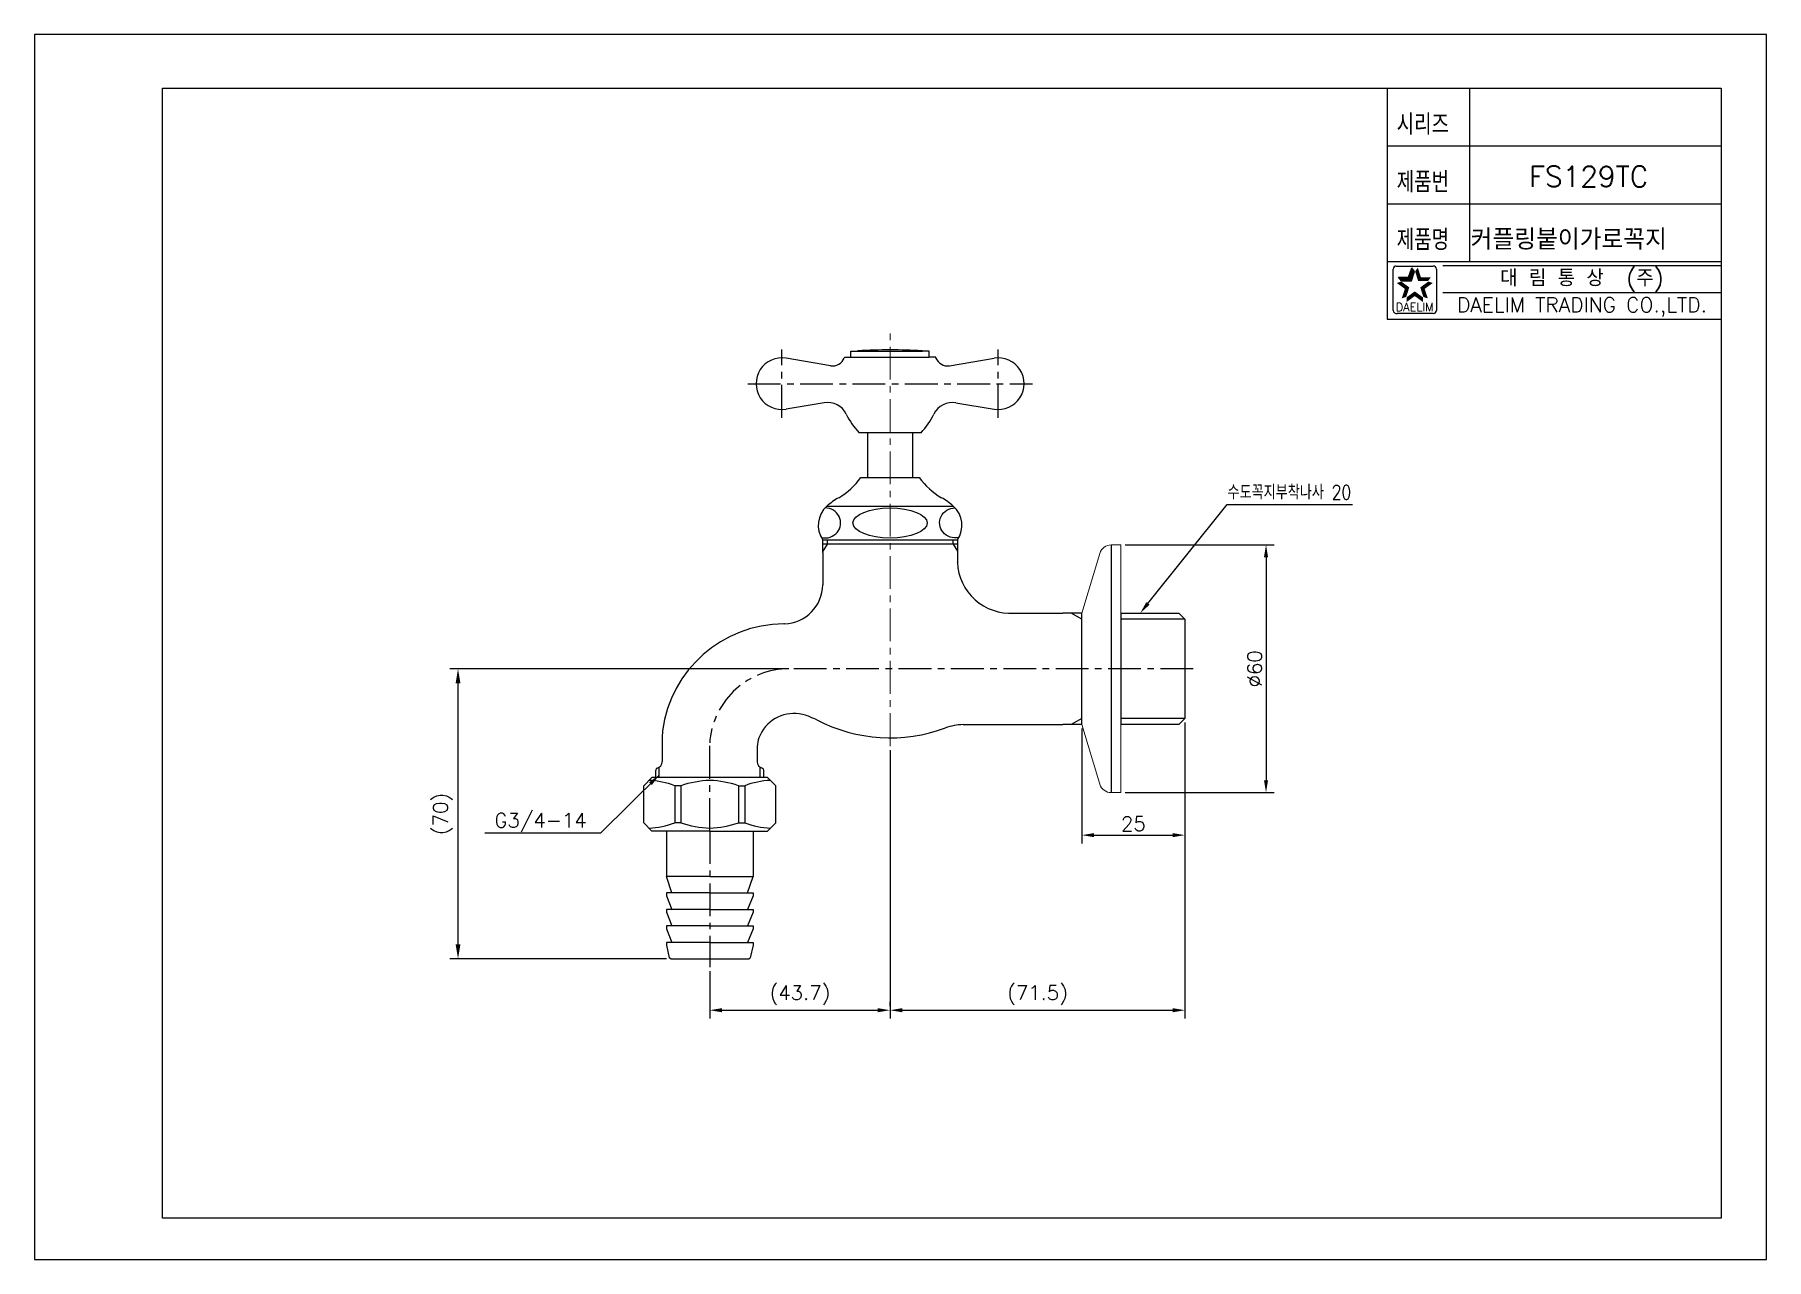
# Model space of a CAD drawing. Header units: millimetres. Extents: x 14595 to 15015, y 2772 to 3069.
import ezdxf
from ezdxf.enums import TextEntityAlignment as Align

# ---------------------------------------------------------------- set-up
doc = ezdxf.new("R2010")
doc.units = ezdxf.units.MM
doc.header["$LTSCALE"] = 0.25
doc.linetypes.add('CENTER', pattern=[50.8, 31.75, -6.35, 6.35, -6.35])
doc.layers.get('0').update_dxf_attribs({"color": 2})
for name, color, linetype in [('1', 7, 'Continuous'), ('CENTER', 1, 'CENTER'), ('D', 2, 'Continuous'), ('DIM', 2, 'Continuous'), ('DWG', 7, 'Continuous'), ('PART_87157', 7, 'Continuous'), ('TXT', 4, 'Continuous')]:
    doc.layers.add(name, color=color, linetype=linetype)
doc.styles.add('GHS', font='romans.shx', dxfattribs={"height": 3.5, "bigfont": 'ghs.shx'})
doc.styles.add('ROMANS', font='romans')
doc.styles.get("Standard").update_dxf_attribs({"font": 'webdings.ttf'})
doc.dimstyles.new('LEE', dxfattribs={"dimtxt": 3.5, "dimasz": 3.5, "dimexe": 2, "dimexo": 1, "dimgap": 1, "dimtad": 1, "dimdec": 4, "dimdsep": 46, "dimtxsty": 'GHS', "dimcen": 0, "dimclrd": 2, "dimclre": 2, "dimclrt": 2, "dimadec": 0, "dimazin": 0, "dimtfac": 1, "dimtdec": 4, "dimtmove": 0, "dimatfit": 3, "dimfxl": 0, "dimlwd": -1, "dimlwe": -1, "dimarcsym": 0})
doc.dimstyles.get("Standard").update_dxf_attribs({"dimtxt": 0.18, "dimasz": 0.18, "dimexe": 0.18, "dimexo": 0.0625, "dimgap": 0.09, "dimtad": 0, "dimtih": 1, "dimtoh": 1, "dimdec": 4, "dimzin": 0, "dimdsep": 46, "dimtxsty": 'Standard', "dimcen": 0.09, "dimadec": 0, "dimazin": 0, "dimtfac": 1, "dimtdec": 4, "dimtofl": 0, "dimtmove": 0, "dimatfit": 3, "dimfxl": 0, "dimtolj": 1, "dimtzin": 0, "dimarcsym": 0})
doc.dimstyles.new('STANDARD$7', dxfattribs={"dimtxt": 3.5, "dimasz": 3, "dimexe": 1, "dimexo": 1, "dimgap": 1, "dimtad": 1, "dimdec": 4, "dimzin": 0, "dimdsep": 46, "dimtxsty": 'GHS', "dimcen": 1, "dimclrd": 256, "dimclre": 256, "dimclrt": 2, "dimadec": 4, "dimazin": 0, "dimtfac": 1, "dimtdec": 4, "dimtmove": 2, "dimatfit": 2, "dimfxl": 0, "dimtolj": 1, "dimtzin": 0, "dimlwd": -1, "dimlwe": -1, "dimarcsym": 0})

# ---------------------------------------------------------------- blocks, each defined once
blk = doc.blocks.new('BORDER')
for p, q in [((1, 1), (0, 1)), ((0, 1), (0, 0)), ((1, 0), (1, 1)), ((0, 0), (1, 0))]:
    blk.add_line(p, q)
blk = doc.blocks.new('*D1')
at = {"layer": 'D'}
for p, q in [((14859.94, 2945.22), (14896.12, 2945.22)), ((14894.12, 2942.22), (14894.12, 2888.16)), ((14859.94, 2885.16), (14896.12, 2885.16))]:
    blk.add_line(p, q, dxfattribs=at)
for points in [[(14893.62, 2942.22), (14894.62, 2942.22), (14894.12, 2945.22)], [(14893.62, 2888.16), (14894.62, 2888.16), (14894.12, 2885.16)]]:
    blk.add_solid(points, dxfattribs=at)
at = {"layer": 'Defpoints', "color": 0}
for p in [(14858.94, 2945.22), (14858.94, 2885.16), (14894.12, 2885.16)]:
    blk.add_point(p, dxfattribs=at)
at = {"layer": 'D', "insert": (14891.37, 2915.19), "char_height": 3.5, "attachment_point": 5, "rotation": 90, "style": 'GHS'}
blk.add_mtext('\\A1;%%C60', dxfattribs=at)
blk = doc.blocks.new('*D2')
at = {"layer": 'D'}
for p, q in [((14849.43, 2900.67), (14849.43, 2872.85)), ((14874.45, 2902.17), (14874.45, 2872.85)), ((14852.43, 2874.85), (14871.45, 2874.85))]:
    blk.add_line(p, q, dxfattribs=at)
for points in [[(14852.43, 2875.35), (14852.43, 2874.35), (14849.43, 2874.85)], [(14871.45, 2875.35), (14871.45, 2874.35), (14874.45, 2874.85)]]:
    blk.add_solid(points, dxfattribs=at)
at = {"layer": 'Defpoints', "color": 0}
for p in [(14874.45, 2903.17), (14849.43, 2901.67), (14874.45, 2874.85)]:
    blk.add_point(p, dxfattribs=at)
at = {"layer": 'D', "insert": (14861.94, 2877.6), "char_height": 3.5, "attachment_point": 5, "style": 'GHS'}
blk.add_mtext('\\A1;25', dxfattribs=at)
blk = doc.blocks.new('*D3')
at = {"layer": 'D'}
for p, q in [((14802.95, 2895.45), (14802.95, 2830.39)), ((14759.2, 2841.84), (14759.2, 2830.39)), ((14762.2, 2832.39), (14799.95, 2832.39))]:
    blk.add_line(p, q, dxfattribs=at)
for points in [[(14762.2, 2832.89), (14762.2, 2831.89), (14759.2, 2832.39)], [(14799.95, 2832.89), (14799.95, 2831.89), (14802.95, 2832.39)]]:
    blk.add_solid(points, dxfattribs=at)
at = {"layer": 'Defpoints', "color": 0}
for p in [(14802.95, 2896.45), (14759.2, 2842.84), (14802.95, 2832.39)]:
    blk.add_point(p, dxfattribs=at)
at = {"layer": 'D', "insert": (14781.07, 2836.05), "char_height": 3.5, "attachment_point": 5, "style": 'GHS'}
blk.add_mtext('\\A1;(43.7)', dxfattribs=at)
blk = doc.blocks.new('*D4')
at = {"layer": 'D'}
for p, q in [((14874.45, 2902.17), (14874.45, 2830.39)), ((14802.95, 2833.39), (14802.95, 2834.39)), ((14805.95, 2832.39), (14871.45, 2832.39))]:
    blk.add_line(p, q, dxfattribs=at)
for points in [[(14805.95, 2832.89), (14805.95, 2831.89), (14802.95, 2832.39)], [(14871.45, 2832.89), (14871.45, 2831.89), (14874.45, 2832.39)]]:
    blk.add_solid(points, dxfattribs=at)
at = {"layer": 'Defpoints', "color": 0}
for p in [(14874.45, 2903.17), (14802.95, 2832.39), (14874.45, 2832.39)]:
    blk.add_point(p, dxfattribs=at)
at = {"layer": 'D', "insert": (14838.7, 2836.05), "char_height": 3.5, "attachment_point": 5, "style": 'GHS'}
blk.add_mtext('\\A1;(71.5)', dxfattribs=at)
blk = doc.blocks.new('*D5')
at = {"layer": 'Defpoints', "color": 0}
for p in [(14698.15, 2915.18), (14778.41, 2915.18), (14749.75, 2844.84)]:
    blk.add_point(p, dxfattribs=at)
at = {"layer": 'DWG', "color": 2}
for p, q in [((14777.41, 2915.18), (14696.15, 2915.18)), ((14698.15, 2848.34), (14698.15, 2911.68)), ((14748.75, 2844.84), (14696.15, 2844.84))]:
    blk.add_line(p, q, dxfattribs=at)
for points in [[(14697.57, 2911.68), (14698.74, 2911.68), (14698.15, 2915.18)], [(14697.57, 2848.34), (14698.74, 2848.34), (14698.15, 2844.84)]]:
    blk.add_solid(points, dxfattribs=at)
at = {"layer": 'DWG', "color": 2, "insert": (14694.49, 2880.01), "char_height": 3.5, "attachment_point": 5, "rotation": 90, "style": 'GHS'}
blk.add_mtext('(70)', dxfattribs=at)

msp = doc.modelspace()

# ---------------------------------------------------------------- linework, layer by layer
at = {"color": 7}
for p, q in [((14923.46723, 3055.97362), (14923.46723, 2999.97362)), ((14943.46723, 3055.97362), (14943.46723, 3013.97362)), ((14923.46723, 3041.97362), (15004.46723, 3041.97362)), ((14923.46723, 3027.97362), (15004.46723, 3027.97362)), ((14923.46723, 3013.97362), (15004.46723, 3013.97362)), ((14923.46723, 2999.97362), (15004.46723, 2999.97362))]:
    msp.add_line(p, q, dxfattribs=at)
at = {"color": 2, "linetype": 'Continuous'}
for p, q in [((14924.94472, 3002.10814), (14924.94472, 3012.10814)), ((14925.69472, 3012.85814), (14934.69472, 3012.85814)), ((14935.44472, 3012.10814), (14935.44472, 3002.10814)), ((14936.96723, 3012.97362), (15004.46723, 3012.97362)), ((14936.96723, 3006.47362), (15004.46723, 3006.47362)), ((14934.69472, 3001.35814), (14925.94472, 3001.35814))]:
    msp.add_line(p, q, dxfattribs=at)
at = {"color": 2}
for p, q in [((14928.70637, 3010.15668), (14929.45574, 3012.46301)), ((14929.37147, 3009.24125), (14930.12084, 3011.54757)), ((14930.12084, 3011.54757), (14929.45574, 3012.46301)), ((14926.94646, 3009.24125), (14926.28135, 3010.15668)), ((14926.28135, 3010.15668), (14928.70637, 3010.15668)), ((14926.94646, 3009.24125), (14929.37147, 3009.24125))]:
    msp.add_line(p, q, dxfattribs=at)
at = {"color": 2, "linetype": 'Continuous'}
for centre, radius, start, end in [((14925.69472, 3012.10814), 0.75, 90, 180), ((14934.69472, 3012.10814), 0.75, 0, 90), ((14925.81972, 3002.23314), 0.88388, 188.1301024, 278.1301024), ((14934.69472, 3002.10814), 0.75, 270, 0)]:
    msp.add_arc(centre, radius, start, end, dxfattribs=at)
at = {"color": 2}
for points in [[(14928.70637, 3010.15668), (14929.37147, 3009.24125), (14929.45574, 3012.46301), (14930.12084, 3011.54757)], [(14930.9337, 3012.46301), (14930.2686, 3011.54757), (14931.68307, 3010.15668), (14931.01797, 3009.24125)], [(14927.78651, 3007.32567), (14928.86267, 3007.67534), (14925.82464, 3008.75106), (14926.90079, 3009.10072)], [(14926.28135, 3010.15668), (14926.94646, 3009.24125), (14928.70637, 3010.15668), (14929.37147, 3009.24125)], [(14927.03714, 3005.01935), (14928.1133, 3005.36901), (14927.78651, 3007.32567), (14928.86267, 3007.67534)], [(14931.68307, 3010.15668), (14931.01797, 3009.24125), (14934.10808, 3010.15668), (14933.44298, 3009.24125)], [(14934.5648, 3008.75106), (14933.48864, 3009.10072), (14932.60292, 3007.32567), (14931.52677, 3007.67534)], [(14932.60292, 3007.32567), (14931.52677, 3007.67534), (14933.35229, 3005.01935), (14932.27613, 3005.36901)], [(14930.19472, 3005.57601), (14930.19472, 3006.70755), (14928.23284, 3004.15062), (14928.23284, 3005.28216)], [(14932.15659, 3004.15062), (14932.15659, 3005.28216), (14930.19472, 3005.57601), (14930.19472, 3006.70755)]]:
    msp.add_solid(points, dxfattribs=at)
at = {"layer": '1'}
msp.add_line((14746.09734, 2888.83803), (14746.09734, 2890.59843), dxfattribs=at)
at = {"layer": 'CENTER', "color": 1, "linetype": 'CENTER', "lineweight": 9}
msp.add_line((14802.94647, 2896.4528), (14802.94647, 2997.55563), dxfattribs=at)
at = {"layer": 'CENTER', "linetype": 'CENTER'}
for p, q in [((14776.69439, 2976.07982), (14776.69439, 2992.57982)), ((14829.19439, 2976.07982), (14829.19439, 2992.57982)), ((14768.44439, 2984.32982), (14837.44439, 2984.32982)), ((14759.19734, 2875.83803), (14759.19734, 2897.23707))]:
    msp.add_line(p, q, dxfattribs=at)
at = {"layer": 'CENTER', "color": 1, "linetype": 'CENTER'}
msp.add_line((14759.19734, 2875.83803), (14759.19734, 2842.83803), dxfattribs=at)
msp.add_arc((14778.41105, 2895.8961), 19.2871, 90, 173.7344766, dxfattribs=at)
at = {"layer": 'CENTER', "color": 1}
msp.add_arc((14766.19734, 2897.23707), 7, 173.7344766, 180, dxfattribs=at)
at = {"layer": 'D'}
for p, q in [((14884.70274, 2955.06951), (14915.11583, 2955.06951)), ((14787.64152, 2945.44335), (14786.64052, 2943.70957)), ((14818.26438, 2945.44454), (14818.26438, 2946.46423)), ((14818.26438, 2945.44454), (14819.26538, 2943.71075)), ((14849.42672, 2927.19798), (14846.82605, 2928.69948)), ((14874.45172, 2927.19798), (14858.93622, 2927.19798)), ((14849.42672, 2903.17204), (14846.82605, 2901.67054)), ((14874.45172, 2903.17204), (14858.93622, 2903.17204)), ((14802.88103, 2898.45284), (14802.94647, 2898.51829))]:
    msp.add_line(p, q, dxfattribs=at)
at = {"layer": 'D', "color": 1, "linetype": 'CENTER'}
msp.add_line((14876.45172, 2915.18501), (14778.41105, 2915.1832), dxfattribs=at)
at = {"layer": 'D'}
msp.add_lwpolyline([(14865.489, 2931.04246), (14884.70274, 2955.06951)], dxfattribs=at)
msp.add_solid([(14865.0985, 2931.35473), (14863.61538, 2928.69948), (14865.8795, 2930.73019)], dxfattribs=at)
at = {"layer": 'DIM'}
for p, q in [((14746.94776, 2888.83803), (14746.94776, 2891.28275)), ((14771.44692, 2888.83803), (14771.44692, 2891.28275))]:
    msp.add_line(p, q, dxfattribs=at)
at = {"layer": 'DWG'}
for p, q in [((14793.44439, 2990.72982), (14812.44439, 2990.72982)), ((14795.06127, 2992.22982), (14810.82656, 2992.22982)), ((14797.69439, 2972.42982), (14797.44097, 2972.42982)), ((14797.44097, 2972.42982), (14797.44097, 2961.55089)), ((14808.45197, 2961.55089), (14808.45197, 2972.42982)), ((14795.86482, 2961.55089), (14810.02813, 2961.55089)), ((14787.62878, 2954.63725), (14818.26417, 2954.63725)), ((14786.64052, 2943.40098), (14786.64052, 2946.46304)), ((14786.64052, 2946.46304), (14819.25243, 2946.46304)), ((14856.55345, 2945.21501), (14856.55345, 2885.15501)), ((14786.64052, 2943.43855), (14786.64052, 2943.43855)), ((14786.64052, 2943.40098), (14786.64052, 2940.93845)), ((14786.64052, 2940.92862), (14786.64052, 2935.53792)), ((14849.42672, 2928.69948), (14844.80968, 2928.69948)), ((14849.42881, 2901.67054), (14849.42672, 2928.69948)), ((14858.93622, 2928.69948), (14872.95022, 2928.69948)), ((14858.93622, 2928.69948), (14858.93622, 2901.67054)), ((14874.45172, 2927.19798), (14872.95022, 2928.69948)), ((14874.45172, 2927.19798), (14874.45172, 2903.17204)), ((14874.45172, 2903.17204), (14872.95022, 2901.67054)), ((14849.42881, 2901.67054), (14844.80968, 2901.67054)), ((14872.95022, 2901.67054), (14858.93622, 2901.67054)), ((14743.19734, 2877.83803), (14745.19734, 2875.83803)), ((14775.19734, 2877.83803), (14773.19734, 2875.83803)), ((14749.74734, 2844.83803), (14768.64734, 2844.83803))]:
    msp.add_line(p, q, dxfattribs=at)
at = {"layer": 'DWG', "color": 0}
for p, q in [((14819.2568, 2945.44335), (14786.64052, 2945.44335)), ((14819.25243, 2946.46304), (14819.27614, 2940.92931)), ((14832.94184, 2928.69948), (14844.80968, 2928.69948)), ((14777.32949, 2926.10656), (14777.15874, 2926.09333)), ((14747.69734, 2898.87407), (14747.69734, 2892.63803)), ((14820.65261, 2901.67054), (14844.80968, 2901.67054)), ((14770.69734, 2895.80183), (14770.69734, 2892.63803)), ((14772.29734, 2888.83803), (14772.29734, 2890.59843))]:
    msp.add_line(p, q, dxfattribs=at)
at = {"layer": 'DWG', "color": 2}
msp.add_line((14787.64152, 2946.46304), (14787.64152, 2945.44335), dxfattribs=at)
at = {"layer": 'DWG', "color": 0, "lineweight": 13}
for p, q in [((14858.93622, 2945.21501), (14856.55345, 2945.21501)), ((14858.93622, 2945.21501), (14858.93622, 2928.69948)), ((14853.81638, 2943.18447), (14849.42672, 2928.69948)), ((14858.93622, 2929.32511), (14858.93622, 2940.39439)), ((14853.81638, 2887.18554), (14849.42672, 2901.67054)), ((14858.93622, 2901.67054), (14858.93622, 2885.15501)), ((14858.93622, 2885.15501), (14856.55345, 2885.15501))]:
    msp.add_line(p, q, dxfattribs=at)
at = {"layer": 'DWG', "color": 4}
msp.add_line((14819.10357, 2940.92862), (14819.10357, 2940.92862), dxfattribs=at)
msp.add_line((14819.10357, 2940.92862), (14819.10357, 2940.92862), dxfattribs=at)
msp.add_line((14819.10357, 2940.92862), (14819.10357, 2940.92862), dxfattribs=at)
msp.add_line((14819.10357, 2940.92862), (14819.10357, 2940.92862), dxfattribs=at)
msp.add_line((14819.10357, 2940.92862), (14819.10357, 2940.92862), dxfattribs=at)
at = {"layer": 'DWG', "color": 0, "lineweight": 25}
for p, q in [((14745.19734, 2888.83803), (14743.19734, 2886.83803)), ((14743.19734, 2877.83803), (14743.19734, 2886.83803)), ((14773.19734, 2888.83803), (14745.19734, 2888.83803)), ((14752.19734, 2886.83803), (14750.69734, 2886.83803)), ((14750.69734, 2886.83803), (14750.69734, 2877.83803)), ((14752.19734, 2886.83803), (14752.19734, 2877.83803)), ((14766.19734, 2886.83803), (14767.69734, 2886.83803)), ((14766.19734, 2886.83803), (14766.19734, 2877.83803)), ((14767.69734, 2886.83803), (14767.69734, 2877.83803)), ((14773.19734, 2888.83803), (14775.19734, 2886.83803)), ((14775.19734, 2877.83803), (14775.19734, 2886.83803)), ((14752.19734, 2877.83803), (14750.69734, 2877.83803)), ((14766.19734, 2877.83803), (14767.69734, 2877.83803)), ((14748.69734, 2875.83803), (14745.19734, 2875.83803)), ((14748.69734, 2875.83803), (14748.69734, 2864.83803)), ((14759.19734, 2875.83803), (14748.69734, 2875.83803)), ((14759.19734, 2875.83803), (14769.69734, 2875.83803)), ((14769.69734, 2875.83803), (14769.69734, 2864.83803)), ((14769.69734, 2875.83803), (14773.19734, 2875.83803)), ((14759.19734, 2864.83803), (14748.69734, 2864.83803)), ((14750.04734, 2860.83803), (14748.69734, 2864.83803)), ((14759.19734, 2864.83803), (14769.69734, 2864.83803)), ((14768.34734, 2860.83803), (14769.69734, 2864.83803)), ((14750.04734, 2860.83803), (14748.69734, 2860.83803)), ((14748.69734, 2860.83803), (14748.69734, 2860.13803)), ((14759.19734, 2860.83803), (14750.04734, 2860.83803)), ((14759.19734, 2860.83803), (14768.34734, 2860.83803)), ((14768.34734, 2860.83803), (14769.69734, 2860.83803)), ((14769.69734, 2860.83803), (14769.69734, 2860.13803)), ((14748.69734, 2860.13803), (14750.04734, 2856.83803)), ((14750.04734, 2856.83803), (14748.69734, 2856.83803)), ((14748.69734, 2856.83803), (14748.69734, 2856.13803)), ((14748.69734, 2856.13803), (14750.04734, 2852.83803)), ((14759.19734, 2856.83803), (14750.04734, 2856.83803)), ((14759.19734, 2856.83803), (14768.34734, 2856.83803)), ((14769.69734, 2860.13803), (14768.34734, 2856.83803)), ((14768.34734, 2856.83803), (14769.69734, 2856.83803)), ((14769.69734, 2856.13803), (14768.34734, 2852.83803)), ((14769.69734, 2856.83803), (14769.69734, 2856.13803)), ((14750.04734, 2852.83803), (14748.69734, 2852.83803)), ((14748.69734, 2852.83803), (14748.69734, 2852.13803)), ((14748.69734, 2852.13803), (14750.04734, 2848.83803)), ((14759.19734, 2852.83803), (14750.04734, 2852.83803)), ((14759.19734, 2852.83803), (14768.34734, 2852.83803)), ((14768.34734, 2852.83803), (14769.69734, 2852.83803)), ((14769.69734, 2852.13803), (14768.34734, 2848.83803)), ((14769.69734, 2852.83803), (14769.69734, 2852.13803)), ((14750.04734, 2848.83803), (14748.69734, 2848.83803)), ((14748.69734, 2848.83803), (14748.69734, 2848.13803)), ((14748.69734, 2848.13803), (14749.38085, 2845.13057)), ((14759.19734, 2848.83803), (14750.04734, 2848.83803)), ((14759.19734, 2848.83803), (14768.34734, 2848.83803)), ((14768.34734, 2848.83803), (14769.69734, 2848.83803)), ((14769.69734, 2848.13803), (14769.01382, 2845.13057)), ((14769.69734, 2848.83803), (14769.69734, 2848.13803)), ((14749.74734, 2844.83803), (14749.38085, 2845.13057)), ((14768.64734, 2844.83803), (14769.01382, 2845.13057))]:
    msp.add_line(p, q, dxfattribs=at)
at = {"layer": 'DWG', "color": 7}
for centre, radius, start, end in [((14795.24392, 2991.99183), 0.3, 93.2770463, 127.5041661), ((14802.94392, 2857.51209), 135, 86.7229537, 93.2770463), ((14810.64392, 2991.99183), 0.3, 52.4958339, 86.7229537)]:
    msp.add_arc(centre, radius, start, end, dxfattribs=at)
at = {"layer": 'DWG'}
for centre, radius, start, end in [((14781.86148, 2971.60217), 17.23722, 299.9742296, 324.3300567), ((14824.03147, 2971.60217), 17.23722, 215.6699433, 240.0257704), ((14791.67863, 2950.00078), 6.15615, 131.136462, 215.07633), ((14799.45435, 2941.09875), 17.97596, 119.9742296, 131.136462), ((14806.4386, 2941.09875), 17.97596, 48.863538, 60.0257704), ((14814.21431, 2950.00078), 6.15615, 324.92367, 48.863538), ((14832.09068, 2941.48758), 12.81639, 182.4987656, 273.8079188), ((14821.50473, 2885.34958), 16.34318, 92.9887225, 108.3012729)]:
    msp.add_arc(centre, radius, start, end, dxfattribs=at)
at = {"layer": 'DWG', "color": 0, "lineweight": 13}
for centre, start, end in [((14856.55345, 2942.35501), 90, 163.1406642), ((14856.55345, 2888.01501), 196.8593358, 270)]:
    msp.add_arc(centre, 2.86, start, end, dxfattribs=at)
at = {"layer": 'DWG', "color": 0}
for centre, radius, start, end in [((14776.98974, 2935.75377), 9.6532, 272.016963, 358.7186946), ((14777.33395, 2896.28763), 29.80622, 90.336805, 172.4964662), ((14779.67346, 2895.22068), 9.13602, 72.2572727, 149.2317642), ((14771.69594, 2874.47624), 31.35083, 64.6008146, 69.9240395), ((14802.93607, 2937.06558), 38.61278, 242.5607598, 290.3641348), ((14757.69734, 2898.87407), 10, 172.4964662, 180), ((14778.69734, 2895.80183), 8, 149.2317642, 180), ((14746.59734, 2890.59843), 0.5, 103.774147, 180), ((14746.09734, 2892.63803), 1.6, 283.774147, 0), ((14772.29734, 2892.63803), 1.6, 180, 256.225853), ((14771.79734, 2890.59843), 0.5, 0, 76.225853)]:
    msp.add_arc(centre, radius, start, end, dxfattribs=at)
at = {"layer": 'DWG', "color": 0, "lineweight": 25}
for centre, radius, start, end in [((14743.41318, 2867.53281), 20.63372, 69.3277317, 86.9881161), ((14760.41558, 2862.08208), 26.08442, 92.6769194, 108.3646492), ((14757.97909, 2862.08208), 26.08442, 71.6353508, 87.3230806), ((14774.9815, 2867.53281), 20.63372, 93.0118839, 110.6722683), ((14743.41318, 2897.14326), 20.63372, 273.0118839, 290.6722683), ((14760.41558, 2902.59398), 26.08442, 251.6353508, 267.3230806), ((14757.97909, 2902.59398), 26.08442, 272.6769194, 288.3646492), ((14774.9815, 2897.14326), 20.63372, 249.3277317, 266.9881161)]:
    msp.add_arc(centre, radius, start, end, dxfattribs=at)
at = {"layer": 'DWG'}
msp.add_ellipse((14787.14342, 2950.55015), major_axis=(-3.80306, 0), ratio=0.95600188, start_param=1.347348214, end_param=4.707025544, dxfattribs=at)
msp.add_ellipse((14802.94647, 2950.55015), major_axis=(-9, 0), ratio=0.40542061, dxfattribs=at)
at = {"layer": 'DWG', "extrusion": (0, 0, -1)}
msp.add_ellipse((14818.75147, 2950.55766), major_axis=(3.80306, 0.00181), ratio=0.95600188, start_param=1.347348214, end_param=4.707025544, dxfattribs=at)
at = {"layer": 'PART_87157', "color": 7}
for p, q in [((14788.52296, 2988.68523), (14777.72709, 2990.49391)), ((14791.88323, 2990.72982), (14793.44439, 2990.72982)), ((14793.44439, 2992.22982), (14794.94439, 2992.22982)), ((14793.44439, 2990.72982), (14793.44439, 2992.22982)), ((14794.94439, 2992.22982), (14795.06127, 2992.22982)), ((14810.94439, 2992.22982), (14810.82656, 2992.22982)), ((14812.44439, 2992.22982), (14810.94439, 2992.22982)), ((14812.44439, 2990.72982), (14812.44439, 2992.22982)), ((14814.00555, 2990.72982), (14812.44439, 2990.72982)), ((14817.36582, 2988.68523), (14828.16169, 2990.49391)), ((14786.9803, 2979.71596), (14777.72709, 2978.16573)), ((14818.90848, 2979.71596), (14828.16169, 2978.16573)), ((14810.44439, 2972.42982), (14795.44439, 2972.42982))]:
    msp.add_line(p, q, dxfattribs=at)
for centre, radius, start, end in [((14776.69439, 2984.32982), 6.25, 80.4893111, 279.5106889), ((14789.01865, 2991.644), 3, 260.4893111, 338.7174369), ((14807.79543, 2984.32982), 17.15104, 158.0896626, 158.7174369), ((14798.09335, 2984.32982), 17.15104, 21.2825631, 21.9103374), ((14816.87012, 2991.644), 3, 201.2825631, 279.5106889), ((14829.19439, 2984.32982), 6.25, 260.4893111, 99.5106889), ((14787.80646, 2974.78468), 5, 25.5254098, 99.5106889), ((14818.08232, 2974.78468), 5, 80.4893111, 154.4745902), ((14807.79543, 2984.32982), 17.15104, 205.5254098, 223.9344868), ((14798.09335, 2984.32982), 17.15104, 316.0655132, 334.4745902)]:
    msp.add_arc(centre, radius, start, end, dxfattribs=at)
at = {"layer": 'TXT'}
for p, q in [((14626.46723, 2781.97362), (14626.46723, 3055.97362)), ((14626.46723, 3055.97362), (15004.46723, 3055.97362)), ((15004.46723, 3055.97362), (15004.46723, 2781.97362)), ((15004.46723, 2781.97362), (14626.46723, 2781.97362))]:
    msp.add_line(p, q, dxfattribs=at)

# ---------------------------------------------------------------- block references
at = {"xscale": 420, "yscale": 297, "zscale": 420}
msp.add_blockref('BORDER', (14595.46723, 2771.97362), dxfattribs=at)

# ---------------------------------------------------------------- texts
at = {"color": 7, "style": 'GHS'}
msp.add_text('FS129TC', height=5, dxfattribs=at).set_placement((14972.3724, 3034.55235), align=Align.MIDDLE)
at = {"style": 'GHS'}
msp.add_text('커플링붙이가로꼭지', height=5, dxfattribs=at).set_placement((14943.73054, 3016.81452))
at = {"color": 7, "linetype": 'Continuous'}
for s, height, style, p in [('대 림 통 상  (주)', 4, 'GHS', (14970.72757, 3009.66871)), ('DAELIM TRADING CO.,LTD.', 3.6, 'ROMANS', (14970.72757, 3002.90137))]:
    msp.add_text(s, height=height, dxfattribs=dict(at, style=style)).set_placement(p, align=Align.MIDDLE)
at = {"color": 2, "linetype": 'Continuous', "style": 'ROMANS'}
msp.add_text('DAELIM', height=2, dxfattribs=at).set_placement((14930.19472, 3001.90814), align=Align.CENTER)
at = {"layer": 'D', "style": 'GHS', "width": 0.626012}
msp.add_text('수도꼭지부착나사 20', height=3.5, dxfattribs=at).set_placement((14884.77721, 2956.24249), (14914.78406, 2956.24249), align=Align.FIT)
at = {"layer": 'D', "style": 'GHS'}
msp.add_text('G3/4-14', height=3.5, dxfattribs=at).set_placement((14706.99448, 2876.71692))
at = {"layer": 'DIM', "style": 'GHS', "width": 0.8}
for s, p in [('시리즈', (14925.80759, 3044.70301)), ('제품번', (14925.80759, 3030.70301)), ('제품명', (14925.80759, 3016.70301))]:
    msp.add_text(s, height=5, dxfattribs=at).set_placement(p)

# ---------------------------------------------------------------- dimensions: what is measured, and where the dimension line sits
at = {"layer": 'D', "color": 0}
dim = msp.add_linear_dim(base=(14894.1168, 2885.15501), p1=(14858.93831, 2945.21501), p2=(14858.93831, 2885.15501), angle=90, text='%%C60', dimstyle='Standard', override={"dimtxt": 3.5, "dimasz": 3, "dimexe": 2, "dimexo": 1, "dimgap": 1, "dimtad": 1, "dimtih": 0, "dimtoh": 0, "dimdec": 2, "dimzin": 8, "dimtxsty": 'GHS', "dimcen": 1, "dimclrd": 256, "dimclre": 256, "dimclrt": 256, "dimtfac": 0.5, "dimtdec": 2, "dimtofl": 1, "dimatfit": 0, "dimlwd": 65535, "dimlwe": 65535}, dxfattribs=at)
dim.commit()
dim.dimension.update_dxf_attribs({"geometry": '*D1', "text_midpoint": (14891.3668, 2915.18501)})
at = {"layer": 'D'}
for base, p1, p2, text, picture, middle in [((14874.45381, 2832.3855), (14802.94647, 2832.3855), (14874.45381, 2903.17204), '(71.5)', '*D4', (14838.70014, 2836.05217)), ((14802.94647, 2832.3855), (14759.19734, 2842.83803), (14802.94647, 2896.4528), '(43.7)', '*D3', (14781.0719, 2836.05217))]:
    dim = msp.add_linear_dim(base=base, p1=p1, p2=p2, text=text, dimstyle='Standard', override={"dimtxt": 3.5, "dimasz": 3, "dimexe": 2, "dimexo": 1, "dimgap": 1, "dimtad": 1, "dimtih": 0, "dimtoh": 0, "dimdec": 2, "dimzin": 8, "dimtxsty": 'GHS', "dimcen": 1, "dimclrd": 256, "dimclre": 256, "dimclrt": 256, "dimtfac": 0.5, "dimtdec": 2, "dimtofl": 1, "dimatfit": 0, "dimlwd": 65535, "dimlwe": 65535}, dxfattribs=at)
    dim.commit()
    dim.dimension.update_dxf_attribs({"geometry": picture, "text_midpoint": middle})
at = {"layer": 'D', "color": 0}
dim = msp.add_linear_dim(base=(14874.45381, 2874.8461), p1=(14849.42881, 2901.67054), p2=(14874.45381, 2903.17204), text='25', dimstyle='Standard', override={"dimtxt": 3.5, "dimasz": 3, "dimexe": 2, "dimexo": 1, "dimgap": 1, "dimtad": 1, "dimtih": 0, "dimtoh": 0, "dimdec": 2, "dimzin": 8, "dimtxsty": 'GHS', "dimcen": 1, "dimclrd": 256, "dimclre": 256, "dimclrt": 256, "dimtfac": 0.5, "dimtdec": 2, "dimtofl": 1, "dimatfit": 0, "dimlwd": 65535, "dimlwe": 65535}, dxfattribs=at)
dim.commit()
dim.dimension.update_dxf_attribs({"geometry": '*D2', "text_midpoint": (14861.94131, 2877.5961)})
at = {"layer": 'DWG'}
dim = msp.add_linear_dim(base=(14698.15479, 2915.1832), p1=(14749.74734, 2844.83803), p2=(14778.41105, 2915.1832), angle=90, text='(70)', dimstyle='LEE', dxfattribs=at)
dim.commit()
dim.dimension.update_dxf_attribs({"geometry": '*D5', "text_midpoint": (14694.48812, 2880.01062)})

# ---------------------------------------------------------------- leaders
at = {"layer": 'D', "color": 0}
msp.add_leader([(14746.94776, 2889.42907), (14732.68979, 2875.3597), (14704.67708, 2875.3597)], dimstyle='STANDARD$7', override={"dimexe": 2, "dimtad": 0, "dimdec": 2, "dimzin": 8, "dimclrt": 256, "dimtfac": 0.5, "dimtdec": 2, "dimatfit": 0}, dxfattribs=at)

doc.saveas('drawing.dxf')
